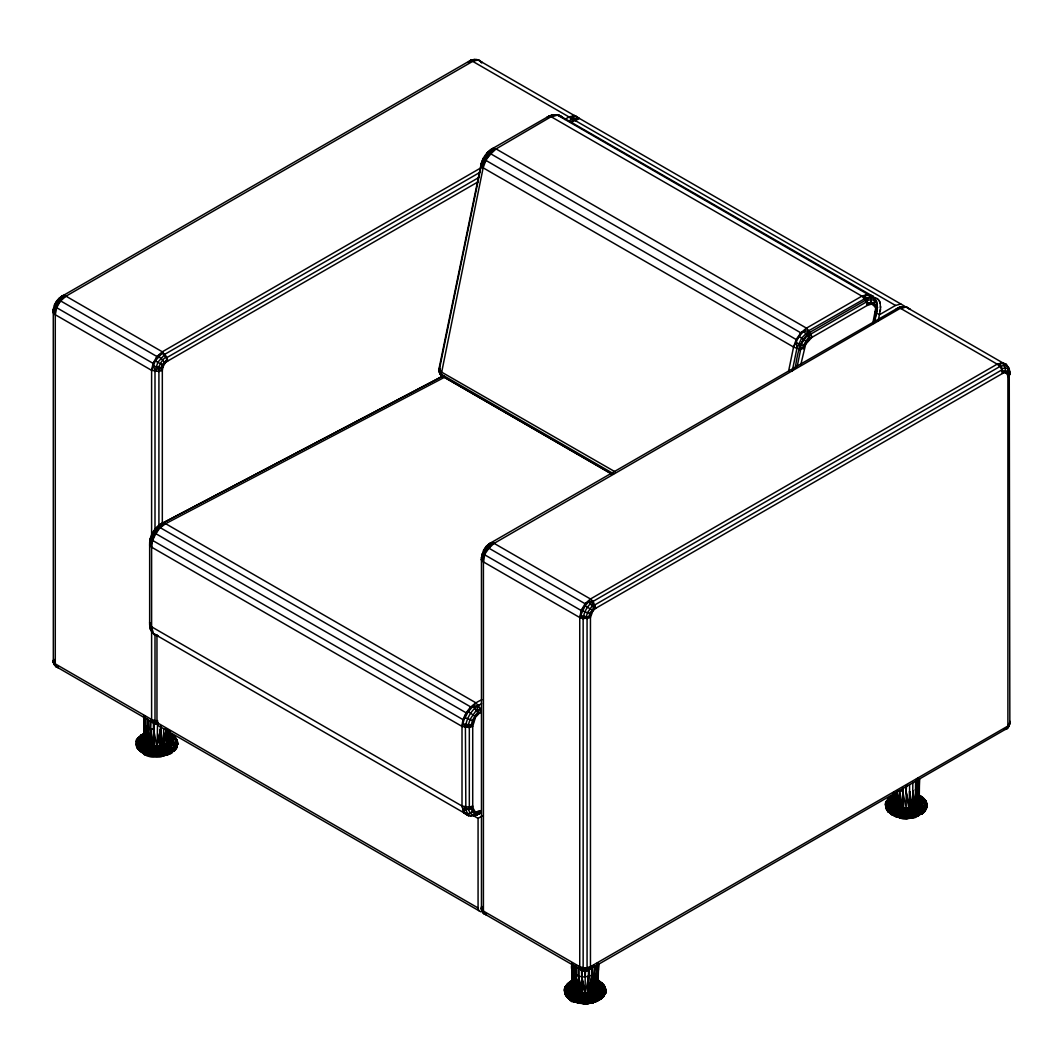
<?xml version="1.0" encoding="UTF-8"?>
<svg xmlns="http://www.w3.org/2000/svg" width="1063" height="1063" viewBox="0 0 1063 1063"><rect width="100%" height="100%" fill="white"/><g stroke="black" fill="none" stroke-linecap="round" stroke-linejoin="round"><path stroke-width="1.5" d="M443.497 375.691L162.891 522.969C155.264 526.491 150.069 534.609 149.657 542.954L149.657 624.858L151.61 631.223L154.188 634.531L158.294 636.338L154.188 634.531L151.61 631.223L151.61 547.179C150.308 538.117 155.955 529.719 162.785 524.311L165.602 523.674L444.733 377.166M578.71 997.825L585.102 998.556L585.208 970.293L585.182 976.897C578.113 977.402 569.502 972.672 571.841 964.393L572.2 985.786L570.791 988.218L568.413 988.909L569.675 992.59M909.583 784.76L909.556 808.332L910.526 812.85C917.661 812.982 927.627 804.571 920.066 798.18L922.578 805.409L915.482 811.561C907.151 816.198 882.237 811.003 892.309 798.18L889.824 805.422L892.468 808.039L896.92 811.561L910.526 812.85M157.55 723.292L156.992 751.368C164.858 752.67 179.474 744.764 170.864 736.38L173.349 743.608L166.253 749.747C157.922 754.385 133.034 749.216 143.08 736.38L140.595 743.622L143.253 746.239L147.717 749.76L160.247 751.182L163.383 750.637L171.502 743.662L171.502 739.17L169.362 736.911C176.817 751.714 144.528 755.487 141.937 741.429L143.943 737.084L142.508 736.925M893.292 794.247L893.385 803.734C898.992 811.76 916.253 811.866 919.468 801.754L919.017 799.775L922.325 801.037M914.552 811.893L912.838 808.385L909.569 791.337L909.556 808.332C903.696 809.063 894.608 808.066 893.199 801.077L891.884 802.844L889.492 803.535M880.443 309.519L880.217 303.407M922.325 806.033L920.027 804.983L918.751 803.03L919.123 779.431M462.006 726.388L466.152 712.835L468.371 711.612L474.816 716.183L475.201 718.256L472.716 726.388L469.328 727.517L462.006 726.388L151.61 547.179L149.657 545.213L150.441 539.353L155.703 528.258L160.3 527.7L470.696 706.908L472.743 706.576L474.762 708.303L477.938 712.595L477.925 714.695L472.464 720.528L471.215 725.006L469.328 727.517L469.328 807.162L468.597 809.541L470.098 813.129L472.876 815.055L476.583 815.042L480.011 813.341L480.728 810.67C475.639 810.338 473.54 817.102 468.371 815.733L463.8 812.717L462.006 806.02L462.006 726.388C462.618 714.482 470.936 704.105 481.871 699.799M880.602 307.871L880.616 306.29M893.119 793.809L893.638 803.03C898.567 807.853 906.274 808.837 912.705 807.588L912.825 782.341M919.442 779.059L918.964 795.948M144.103 733.962L144.156 741.934C149.763 749.986 167.037 750.066 170.239 739.941L169.841 732.606M161.324 751.036L160.314 745.801L160.726 726.202M140.276 741.735C143.399 743.422 145.073 734.772 144.063 738.599C144.382 746.093 154.467 747.369 160.354 746.532L160.5 726.149M594.376 996.935L589.42 998.237L588.809 996.217L588.689 968.38M572.452 984.311L572.558 988.417L573.847 990.224L581.753 992.988L588.45 992.988L588.543 968.406M918.007 810.351L915.323 805.674L916.08 779.445M148.647 750.093L150.494 745.801L145.046 741.456L144.302 717.419M597.805 982.77C601.844 984.843 603.173 990.596 599.572 993.746L597.512 992.364L596.303 989.494L596.768 964.845M598.097 963.942L597.672 988.404L598.934 990.371L601.246 991.42L600.542 992.603M576.133 964.925L573.847 990.224C580.066 995.287 590.151 995.274 596.37 990.224L597.778 987.221L598.097 963.065M901.876 812.85L902.832 808.332L912.705 807.588L915.389 806.392L915.615 781.106M165.336 750.079L163.476 745.788L163.675 728.687M169.748 732.035L169.522 741.217L166.665 746.146C159.41 749.88 145.897 749.88 143.253 740.552L144.422 737.35L144.156 741.934L140.847 744.233M591.932 967.609L591.746 993.772L593.446 997.267L599.572 993.746L599.001 994.277M920.664 808.358L918.605 806.976L917.382 804.133L917.754 779.498M144.103 717.591L144.422 741.243L145.79 742.333L145.392 716.249L145.724 743.05L153.617 746.545L153.59 721.192L153.643 745.801L152.673 751.049M581.727 968.38L581.767 992.988L580.77 998.223L573.289 995.725L568.984 991.407L571.283 990.371L572.558 988.417L573.648 964.845M588.344 998.37C581.66 996.842 580.783 1007.126 588.091 1003.472C600.529 1002.196 589.168 996.496 583.361 999.579C576.266 999.526 563.975 995.021 567.297 985.933C579.773 973.801 560.719 986.437 564.971 991.726M591.613 966.054L591.56 992.231L588.464 992.975L591.812 975.874L592.118 966.227M904.467 814.192C901.849 820.968 910.592 818.165 914.353 817.181C915.469 809.793 905.397 816.331 901.411 813.873C895.086 813.222 885.173 808.332 888.402 800.545C899.285 789.145 887.1 799.349 886.515 803.017M906.619 784.986L906.128 791.603L909.543 807.588L915.389 806.392L917.462 804.837L917.754 779.498M601.246 986.424L597.924 985.149C599.904 992.908 588.198 996.523 582.59 993.094L581.886 968.406M919.003 778.727L918.751 803.03L917.462 804.837L912.652 806.844M919.495 779.113L919.203 801.09L920.518 802.844L922.897 803.535M168.778 748.551L166.16 744.592L166.386 729.112M594.722 966.373L594.297 991.779L596.914 995.739M597.911 981.295L598.535 964.393L598.031 985.76L599.426 988.231L601.817 988.922L601.485 990.796M597.977 977.349L598.549 964.393M171.435 746.558L168.233 743.037L168.419 730.812M596.848 965.031L596.37 990.224L591.573 992.231L595.014 966.44M143.85 734.174C126.71 740.26 143.93 761.267 157.603 756.351C155.504 748.711 172.179 753.348 175.329 744.884L175.634 739.396L174.013 736.792L170.08 734.174L172.073 734.586L172.512 736.154M173.096 744.233C167.476 743.289 169.748 736.021 169.655 732.274M598.19 963.171L597.672 988.404L594.297 991.779L591.56 992.231L594.297 991.779L592.277 991.978L594.562 974.665L594.31 964.925M792.267 371.014L796.918 348.385L796.227 339.562L800.824 332.839L806.472 328.135L861.894 296.139L867.807 294.318L872.696 296.152L876.43 301.201L877.413 307.566L874.543 322.82M148.063 719.412L147.651 727.477L150.521 745.057C156.939 746.771 165.483 747.741 169.522 741.217L170.053 731.969M598.23 963.078L597.672 988.404L594.244 991.048L594.562 974.665L596.675 973.07L598.442 969.243M173.482 736.885C178.239 739.383 178.518 747.967 174.305 750.823C175.368 750.053 174.744 748.472 173.907 747.767C172.644 745.96 176.883 742.519 175.634 739.396L169.123 733.231M1006.953 728.726L1009.279 725.258L1009.85 721.445L1009.279 725.258L590.457 966.679L588.264 970.32L584.982 971.011L583.149 967.808L583.149 618.653C583.986 611.81 587.573 605.458 593.127 601.352L999.858 366.536L1004.415 365.366L1007.325 366.217L1009.451 370.788L1007.897 376.515L1007.179 373.844L1005.213 372.714L1005.279 367.904L1002.542 362.722L999.154 364.317L1002.25 368.662L1001.824 369.924L595.094 604.754L590.457 617.523L590.457 966.679L589.739 969.35L584.982 971.011L580.464 969.35L579.747 966.679L579.747 617.523L585.049 605.83L585.102 603.731L590.457 598.987L997.187 364.157L1002.542 362.722L1006.01 364.303L1009.239 368.688L1009.85 374.561L1007.897 376.515L1007.897 725.67L1006.953 728.726L1003.95 728.899L1005.638 729.205L1008.176 727.624L1009.85 723.717L1009.239 368.688L1006.01 364.303L1002.901 363.387L997.187 364.157L900.853 308.536L898.182 307.818L489.06 543.857L486.03 546.608L483.519 550.249L481.459 557.69L481.459 909.104L483.359 913.223L486.097 914.871L486.402 914.114L483.359 913.223L481.287 908.28L481.459 906.832L482.19 907.071M588.543 994.543L585.102 994.795L580.159 992.669L578.538 975.874L578.83 966.054M902.832 808.332L902.673 788.042L903.696 807.694L906.194 807.84L906.194 813.182L912.586 812.451L920.093 808.89L919.933 808.026L921.634 807.216L922.564 801.661L921.501 801.09L921.621 799.841L919.216 798.884L921.236 803.229C918.764 817.141 885.306 813.886 893.172 798.884L891.737 798.725M573.422 964.885L573.183 988.63L578.604 992.975L576.757 997.267M150.494 745.801L150.348 720.422L150.494 745.801L149.817 744.804L147.651 727.477L153.603 729.457L156.992 746.797L160.433 747.355M874.477 321.185L877.413 307.566L876.43 301.201L872.51 296.059L558.513 114.95L554.142 114.95L496.062 148.926L493.857 149.245L485.831 160.354L483.147 167.821L441.039 375.332L611.703 474.111M581.009 615.676L590.457 617.523L583.149 618.653L581.009 615.676L581.182 610.521L585.102 603.731L588.53 601.804L593.127 601.352L595.812 608.249L589.806 613.524L588.902 616.739L587.068 618.653L587.068 967.808L585.819 968.632L580.85 968.234L579.747 966.679L483.413 911.057L481.459 909.104M596.37 990.224L597.047 963.237M918.047 778.103L918.126 803.243L916.944 804.532L915.522 789.357L917.382 804.133L915.389 806.392L913.383 806.591L912.772 790.566L915.323 805.674M581.434 968.606L581.74 976.645L585.115 993.241L588.464 993.719L587.613 993.094L588.982 968.592M162.134 752.019C167.635 762.862 140.462 752.657 157.55 752.445M800.745 364.901L805.674 344.266L811.826 337.409L811.109 333.902L806.472 328.135L496.062 148.926L493.391 148.209C486.734 151.504 481.566 158.626 481.167 166.094L439.311 369.725L439.843 373.618L442.354 376.222L612.062 474.045M568.745 987.022L566.566 988.59L566.433 991.394C573.356 1004.787 606.867 1003.18 603.106 985.242C587.786 970.984 612.301 989.347 604.541 994.157M906.114 786.66L906.208 807.84L902.7 791.337L899.497 790.566L899.71 807.588L897.85 811.893M566.566 988.922L566.433 991.394L564.785 993.4L565.901 994.862M887.671 803.535L887.539 806.006C893.877 822.563 940.941 813.142 919.216 795.257C921.528 796.639 928.663 801.077 926.272 805.608M919.003 792.015L918.95 781.956M583.361 1003.286L575.827 1001.904L578.617 1002.954L578.817 998.994M909.104 814.112C913.356 821.367 894.887 820.065 899.923 813.607M597.991 971.223L597.047 988.617L596.675 973.07M601.499 987.049L605.166 988.377C603.625 1002.13 584.119 1002.901 573.781 999.087C568.678 998.542 561.091 988.643 567.297 985.933L571.243 983.554M566.566 988.59C560.174 992.497 573.329 1001.346 578.152 1000.987C587.64 1003.047 605.817 1000.801 605.166 988.377M605.365 993.56L605.751 989.175L605.578 993.134L601.02 999.22L600.223 999.34L604.209 995.553L602.123 993.174L598.217 996.496L592.463 998.755M920.864 813.806C927.747 812.757 929.155 800.638 922.272 798.18L919.322 795.961L922.272 798.18L924.664 802.525L926.272 802.977C924.73 816.743 905.224 817.513 894.887 813.7C889.784 813.155 882.197 803.256 888.402 800.545L887.087 803.256L887.539 806.006L885.891 808.013L888.11 809.581M889.16 812.198L887.738 811.308L889.16 808.611L887.539 806.006L887.671 803.203C881.28 807.109 894.435 815.959 899.258 815.6C908.745 817.66 926.923 815.414 926.272 802.977M925.102 808.903C929.128 806.312 925.315 798.233 921.116 797.13M158.918 525.361L158.918 371.465L162.426 364.742L167.662 361.075L166.944 357.567L162.32 351.8L65.986 296.178L63.302 295.461C56.91 298.49 52.645 305.692 53.323 312.761L55.276 314.728L151.61 370.336L158.918 371.465L162.32 370.336L163.038 366.828L166.838 359.653L164.991 354.178L162.32 353.089L156.965 356.543L153.045 363.333L151.61 370.336L151.61 535.818M163.476 745.788L161.921 745.482L160.473 729.457L156.992 746.053L163.476 745.788L160.473 729.457L159.503 745.907L163.622 746.585M169.549 735.025L169.735 731.782M595.851 989.919L594.562 974.665L585.182 976.897L585.593 970.28M153.617 746.545L152.049 745.495L150.401 728.687L150.933 720.568M894.395 810.365L897.013 806.392L896.787 790.992M142.522 746.558L145.724 743.05L147.85 743.874L147.558 719.186L147.797 744.605L145.179 748.551M481.459 557.69L482.615 553.584L481.459 559.949L483.413 561.902L579.747 617.523L583.149 618.653M872.683 323.936L876.656 303.3L874.477 300.497L871.182 299.527L867.195 300.523L866.531 301.905L811.109 333.902L805.9 341.117L805.674 344.266L800.771 349.009L797.117 366.788M903.696 807.694L897.013 806.392L895.298 792.653M154.095 722.893L154.467 745.907L156.992 746.797L153.643 745.801L150.401 728.687M489.485 543.778L491.451 542.648L494.122 543.366L590.457 598.987L588.53 601.804L593.739 607.823L595.812 608.249L1002.542 373.432L1002.25 368.662L1005.279 367.904L1007.79 368.648L1007.179 373.844L1008.694 372.98L1009.85 374.561L1009.451 370.788M151.61 547.179C151.796 538.17 157.457 531.048 162.785 524.311L162.891 522.969L165.602 523.674L475.998 702.882L480.516 708.715L481.114 712.276L474.816 716.183L472.464 720.528L473.367 722.362L471.215 725.006L463.309 723.956L463.096 719.691L465.076 717.671L470.696 706.908M578.431 1003.073L573.582 1001.492L574.684 997.772M899.537 817.686L894.674 816.105L895.79 812.384M149.657 542.954L150.986 537.626L149.657 545.213L151.61 540.496L152.687 540.482L463.096 719.691M144.262 733.776L139.054 738.971L138.961 745.548C147.744 755.567 167.13 755.62 175.329 744.884L176.87 747.409L174.305 750.823M158.958 756.205L167.223 754.916L166.399 750.956M575.827 996.921L573.289 995.725L575.973 991.048L575.402 966.44M571.216 994.264L570.645 993.719L574.365 989.919L575.787 974.665L578.604 992.975L577.927 991.978L575.787 974.665L578.644 992.244L581.74 993.732L578.644 992.244L578.485 967.609M894.754 792.666L894.94 804.837L891.737 808.358M919.92 796.891L919.216 795.257L923.176 797.808L919.92 795.935L923.362 798.18L923.176 799.655M591.812 975.874L590.045 992.669L591.599 992.975L588.45 992.988M487.332 154.839L486.788 153.178L492.089 148.966L493.857 149.245L493.391 148.209M599.758 995.486L601.485 998.595L592.702 1002.701L597.672 1001.054L596.463 997.386M890.063 806.033C896.096 804.93 893.079 797.064 893.292 793.131M918.777 815.666L911.004 817.58C917.621 819.918 922.936 809.687 913.569 813.354M598.363 985.68C599.625 996.908 582.683 997.253 575.721 992.55L572.558 988.417L572.186 963.078M897.013 806.392L893.638 803.03L893.478 792.48M583.202 1003.671L588.251 1003.578L587.998 999.499M574.684 1001.479C567.39 1003.778 568.705 991.659 574.352 998.117L578.617 999.379L588.091 999.898L596.821 997.719L602.655 993.374C604.913 988.829 602.801 983.474 598.217 981.348C600.542 982.371 605.485 984.338 604.395 987.686M887.658 810.843L892.295 814.324L891.445 814.51L890.648 812.823L892.295 810.617L899.723 813.992L909.197 814.51L913.808 813.74L917.927 812.331L922.272 808.89L924.119 806.312L924.664 802.525M54.014 664.335L56.525 666.939L53.402 662.847L53.801 659.312L53.15 661.106L54.014 664.335L56.525 666.939L57.96 667.684L58.266 666.939M877.413 307.566L874.995 312.602L876.869 311.499L877.281 305.958M588.264 970.32L582.856 970.811L484.13 913.728L483.413 911.057L483.413 561.902L485.299 551.431L488.409 546.914L492.156 543.525L494.122 543.366L902.779 306.875L906.274 306.862L910.127 309.373L906.274 306.862L900.746 306.715L898.182 307.818L906.208 307.114L1006.462 364.981L1009.85 372.302M602.256 984.524L602.256 983.567L597.751 980.697M166.213 729.045L164.154 744.791L160.34 745.788M141.047 735.158L140.754 737.257M922.126 813.833L922.418 811.72L920.864 810.099M566.433 994.981C569.821 1001.027 564.068 994.702 568.585 993.785L570.751 996.297L569.05 994.277M565.184 986.956C563.151 988.949 572.851 978.013 566.738 985.906L565.981 988.643L568.054 993.998L567.19 991.699L568.732 990.782M139.519 749.07L137.379 747.661L139.519 745.362L144.316 750.093L152.913 752.192M602.123 996.881L604.209 995.553M924.265 811.507L925.235 809.661L923.229 807.787M926.458 808.172L926.856 803.787M141.844 735.038L138.07 740.074L138.961 745.548L138.509 742.745L136.316 744.233L137.672 748.525M480.914 812.823L474.762 815.879L470.63 815.892L467.521 813.753L465.846 809.74L465.408 727.517C466.498 717.605 472.397 708.011 481.579 703.733M136.702 742.665L138.137 737.961L139.944 737.483L136.476 741.243M177.76 743.967L177.096 745.269M886.064 806.339L885.705 804.093M875.008 301.002L875.261 299.46L875.713 301.972M880.164 311.22L880.443 309.519L878.118 321.212M163.436 745.043L166.147 729.072L163.436 745.043L168.459 743.781L166.599 745.987M169.881 732.115L169.455 740.512L168.233 743.037L164.154 744.791L166.16 744.592L166.665 746.146L168.858 744.499L170.691 740.539L169.522 737.337L170.691 740.539L173.668 741.735M893.531 798.938L893.638 803.03L893.226 793.702M918.126 803.243L919.11 800.412L918.95 785.916L917.621 787.763L918.751 803.03L917.382 804.12M806.472 328.135L796.227 339.562L485.831 160.354L483.479 157.962L481.3 163.277L438.979 368.927L439.218 372.143L441.039 375.332M583.534 616.487L587.068 618.653L586.298 616.859L587.427 612.806L592.383 605.644L593.127 601.352L590.457 598.987M876.869 311.499L876.537 309.081L873.613 305.36L874.477 300.497L872.696 296.152L867.807 294.318L557.411 115.11L551.484 116.93L548.814 116.212L490.761 149.577L486.695 154.042M904.467 817.899L899.378 817.646M151.61 630.133L151.61 719.492L152.328 722.162L156.846 723.823L154.72 723.624L55.994 666.554L55.276 663.87L55.276 314.728L56.711 307.712L63.302 295.461L60.458 297.481L54.426 305.068L56.711 307.712L153.045 363.333L154.999 371.465L154.999 530.331M579.747 617.523L581.182 610.521L588.53 601.804M788.573 371.266L793.556 347.03L796.227 339.562M795.244 367.931C797.423 355.055 799.256 338.672 811.826 331.231L867.249 299.235C871.687 295.859 879.3 297.295 880.217 303.407M156.979 746.053L160.473 729.457M588.61 976.645L585.102 993.985L581.753 992.988L578.538 975.874L578.325 966.227M56.246 303.912L56.538 301.161L58.611 301.892L60.631 300.922L65.986 296.178L472.716 61.362L478.071 59.927L481.991 62.185L481.632 63.009L479.572 60.365L476.463 59.448L470.816 60.179L468.198 62.544L470.816 60.179L478.071 59.927L579.056 118.245L574.405 115.535L569.05 116.97L564.732 119.468M793.556 347.03L800.824 332.839L803.814 331.497L809.023 337.516L808.438 340.226L805.9 341.117L803.548 345.448L804.066 348.744L796.918 348.385L793.556 347.03L483.147 167.821L481.167 166.094L482.071 162.559M143.718 738.506L142.655 741.057C146.176 751.979 161.789 750.372 170 745.761L164.499 748.937L172.405 745.415L173.349 739.861L170.213 738.493M598.11 986.464L597.778 987.221L598.031 985.76L597.672 988.404L598.376 987.128M893.797 798.725C886.303 812.996 918.166 816.092 920.518 802.844L920.027 800.718M169.974 739.277L169.522 741.217L168.831 730.759M893.385 803.734L893.385 799.775L892.482 802.352C895.697 813.195 916.705 813.208 919.92 802.352L919.442 800.306M918.751 803.03L918.857 798.951M568.413 988.909L570.658 984.086L572.718 984.086C564.426 999.207 601.419 1001.625 598.934 986.079M575.721 992.55L572.293 989.122L572.306 985.149L571.867 985.667C569.768 992.895 579.574 995.805 585.102 995.659M551.484 116.93L861.894 296.139L864.099 296.178L867.807 294.318L870.318 296.976L871.182 299.527L870.796 304.31L867.249 305.413L811.826 337.409L809.023 337.516M152.687 540.482L154.188 534.224L155.743 533.626L158.081 528.563M798.898 350.126L799.323 348.398M906.274 306.862L900.853 308.536M175.501 742.08L177.096 742.652C173.654 759.407 131.015 757.64 138.469 737.656M177.096 742.652L177.468 743.037C171.967 758.61 143.053 758.597 136.542 743.781C133.088 757.029 178.119 759.527 170.08 749.309M176.657 747.821L177.468 743.037M566.207 985.999L565.901 991.646L569.994 997.16M885.399 805.01C884.017 801.422 893.452 794.26 887.831 800.519L887.087 803.256M571.841 987.128L572.558 984.524L572.558 988.417M55.276 314.728L54.572 311.751C56.047 305.44 59.262 298.145 65.986 296.178M796.918 348.385L801.701 337.994L809.142 330.513L865.867 298.078L867.913 303.141L867.249 305.413L865.867 298.078L864.099 296.178L868.803 295.009L872.696 296.152M796.16 342.605L798.592 343.748L800.771 349.009C799.881 341.343 808.265 337.582 809.142 330.513L803.814 331.497M61.348 296.59L58.97 299.075L61.348 296.59L470.045 60.644L478.071 59.927M151.61 370.336L156.965 356.543L162.32 351.8L481.38 167.595M56.711 307.712L53.323 312.761L53.283 309.12L53.323 661.917L55.276 663.87L151.61 719.492L152.328 722.162L154.72 723.624L158.374 723.823M579.747 966.679L585.819 968.632L587.135 970.32L590.457 966.679L588.331 967.915L580.85 968.234L580.464 969.35L582.856 970.811M439.63 368.595L438.979 370.389L439.843 373.618L442.354 376.222L444.082 376.222M484.13 913.728L481.539 910.034L481.938 906.487M799.854 346.671L802.18 341.529M148.541 751.275L147.651 755.075L152.487 756.072M175.236 739.144L175.435 737.682L174.013 736.792M465.846 724.753L469.328 727.517L468.597 725.125C469.235 717.113 476.53 712.555 478.642 705.274L472.743 706.576L468.371 711.612M479.745 172.458L164.991 354.178L157.816 362.31L154.999 371.465C159.942 367.678 160.287 360.583 165.788 357.221L166.944 357.567L478.828 177.508M483.147 167.821L482.695 165.416L485.26 159.144L489.166 153.497L493.857 149.245M483.413 561.902L483.24 556.441L492.156 543.525L490.388 543.246L486.03 546.608L482.071 555.298L481.459 559.949L485.299 551.431L494.122 543.366M143.704 739.954L143.97 739.303L145.046 741.456L144.156 741.934L143.253 740.552M579.056 118.245L574.405 115.535L572.93 116.438L571.721 119.348L568.851 121.009M925.501 802.299L926.856 804.744M166.705 751.315L157.563 752.843L148.275 751.647C143.106 745.721 140.436 756.63 148.036 755.315M918.857 801.847L919.203 801.09M158.945 756.032C165.15 756.936 182.69 749.03 162.772 755.129M138.416 741.735L137.924 742.838L139.054 738.971M567.297 985.933L565.981 988.643L567.19 986.158M582.431 970.479L584.584 970.811L585.102 969.762M136.409 741.708L137.938 738.36L141.419 735.025M138.908 737.47C131.055 759.128 183.593 758.823 174.917 737.004L177.202 740.499L177.694 744.445C178.092 739.37 174.438 735.742 169.429 733.271M488.342 545.279L490.388 543.246M605.578 992.164C599.027 1004.548 580.597 1004.136 569.489 998.728M603.598 996.709L605.658 992.656M926.684 806.777C920.133 819.161 901.703 818.749 890.595 813.341M924.704 811.321L926.763 807.269M138.137 737.961C132.197 740.791 140.21 753.667 140.901 750.797L144.316 753.667L148.541 754.982M564.599 989.48L565.091 994.29M57.203 301.241L53.429 310.436L54.572 311.751M484.848 554.899L581.182 610.521L589.806 613.524L593.739 607.823M151.61 631.223L149.657 624.858L151.61 626.811L462.006 806.02L463.309 809.235L465.846 809.74L471.215 808.677L472.716 806.02L472.716 726.388L471.215 725.006M169.442 740.512L167.715 742.731L166.546 729.005M613.643 473.806L441.198 374.242L439.218 370.176L439.63 367.825L439.311 369.725L441.198 374.242L442.128 376.209L443.922 376.98M602.123 993.174L603.997 990.716L604.143 987.952L600.927 982.783L597.366 980.897M800.824 332.839L490.415 153.63L487.651 152.992L483.957 158.334L481.167 166.094L482.695 165.416L485.831 160.354M474.816 716.183L480.516 708.715L476.583 710.403M803.163 339.908L804.226 338.34M920.027 804.983L921.236 803.229M153.045 363.333L162.32 353.089L162.32 351.8M153.404 366.017L161.111 367.957L163.038 366.828L162.426 364.742L166.838 359.653M154.188 534.224L152.873 533.413L156.567 528.059L161.018 524.032L162.785 524.311M485.299 551.431L483.984 550.621L486.894 546.409L488.409 546.914L488.767 548.109L585.102 603.731M1005.213 729.484L1009.186 726.162L1007.897 725.67L1007.179 728.341L587.773 970.479L584.584 970.811M571.402 984.258C561.224 1002.568 608.979 1002.595 598.841 984.272L598.137 984.272C607.77 1001.665 562.433 1001.638 572.093 984.258M137.672 746.678C146.229 758.424 168.167 757.972 176.87 746.452M568.16 983.395L565.117 987.421L567.257 984.205L571.19 981.136M565.184 987.912L571.575 981.176M888.867 798.154L886.29 802.525L889.744 797.981M889.266 797.994C884.602 801.994 887.007 808.412 891.1 811.773M480.728 810.67L474.762 815.879L480.011 813.341L474.816 813.328L472.464 811.707L471.215 808.677L469.328 807.162L462.006 806.02M469.328 807.162L472.716 806.02L473.792 810.033C471.826 813.195 467.029 814.936 463.8 812.717L463.309 809.235L465.408 807.162L468.597 809.541M55.98 306.729L60.631 300.922L156.965 356.543L158.573 356.49L162.759 359.972L164.991 363.44M588.902 616.739L591.174 614.015L589.806 613.524M490.043 150.999L492.089 148.966M569.702 985.215L570.658 984.086M166.107 743.861L168.911 741.429L168.645 730.547M176.87 747.409L171.674 752.086L162.745 754.61M472.743 706.576L475.998 702.882M485.26 159.144L496.062 148.926M174.81 749.202L176.95 746.944L174.877 749.707L171.621 751.581M566.738 985.906L569.05 983.567M140.582 736.739C134.443 742.745 141.259 734.467 144.209 734.095M600.648 999.34L604.129 996.018M922.139 813.155L923.76 811.561M925.315 810.165C917.621 818.537 904.799 818.324 894.554 815.773C902.367 818.576 911.217 818.497 918.924 815.334M921.754 813.952L925.235 810.617M565.755 986.225C563.244 989.719 564.573 994.277 567.15 997.373M886.861 800.838C884.748 803.987 890.581 794.938 892.295 795.749M155.61 529.108L159.676 524.644L441.451 376.873M142.309 735.171L139.399 737.416L140.901 736.38M160.3 527.7L165.602 523.674M174.611 750.544L166.984 754.982M567.19 984.657L570.379 982.278M892.681 795.788C890.395 796.466 885.612 801.808 890.488 798.193M917.462 804.837L919.017 803.734M892.947 800.306L890.063 801.037M571.867 985.667L568.997 986.411M601.166 997.984L602.655 996.948M161.018 524.032L162.891 522.969M1000.921 366.23L1002.542 373.432L1007.379 371.279L1008.694 372.98M55.994 666.554L54.519 664.362L55.276 663.87M482.655 911.536L483.413 911.057L480.742 911.775L157.683 725.258L156.965 722.574L156.965 634.638M463.8 812.717L468.69 815.547L465.076 813.474L463.309 809.235M570.379 122.378L579.747 118.631L904.772 306.277M478.111 181.839L167.662 361.075L166.944 357.567M140.754 735.41L144.608 733.085M140.582 735.769L144.249 733.656M900.853 304.018L895.498 305.453L879.446 314.728L876.576 313.067M480.011 813.341L474.071 815.414M473.766 815.879L478.071 818.364L482.363 815.879M601.552 998.144C592.184 1004.15 579.308 1004.203 569.542 999.18M922.591 813.208L913.569 817.062M597.672 1001.054L592.702 1002.701L601.313 998.968M913.808 817.314L922.418 813.567M143.239 737.084L140.595 739.861L141.552 745.429L143.253 746.239L143.106 747.103L150.601 750.637L156.992 751.368M892.468 798.884L889.824 801.661L890.767 807.229L892.468 808.039L892.309 808.903L899.816 812.451L906.194 813.182M896.215 308.961L900.746 306.715L902.779 306.875M917.568 811.999L921.329 810.365L925.102 805.329L925.248 802.565L923.654 799.908M166.227 744.897L168.459 743.781M557.411 115.11L562.101 116.85L558.513 114.95L552.109 114.804L546.86 117.342L548.946 117.368M162.134 755.727L170.08 753.016M171.462 752.896L166.399 754.664M548.814 116.212L554.142 114.95L548.814 116.212L550.302 115.641M472.264 60.179L474.311 59.302L477.221 60.166M807.667 335.337L811.109 333.902M59.369 297.906L62.092 297.866M143.146 738.918L140.847 739.237M904.002 306.702L898.182 307.818M170.877 734.666L176.684 740.021M564.865 993.865C566.287 996.828 568.864 999.831 571.987 1000.203M597.818 1000.721L588.344 1003.087L578.152 1002.847L589.899 1002.967L587.998 1003.206M587.068 967.808L590.457 966.679L586.284 969.735L583.839 970.227L581.554 969.908L580.85 968.234M592.383 605.644L595.094 604.754M906.194 810.272L909.636 809.156M167.516 753.415L174.81 750.172L170.492 753.189L171.209 753.135M585.819 968.632L588.331 967.915L589.739 969.35M591.48 997.825L593.446 997.267M921.541 797.516L918.472 795.509M167.516 754.371C159.623 756.843 150.787 756.577 143.253 753.056M162.307 755.992L167.409 754.717M865.867 298.078L870.318 296.976L873.999 298.065M861.894 296.139L867.913 303.141L871.275 302.304L874.052 303.128L875.885 305.493L876.537 309.081M999.154 364.317L1002.967 371.293L1007.379 371.279M894.887 816.318L901.411 817.58M598.841 984.272L599.585 984.099M919.92 798.884L920.651 798.712M154.095 532.869L152.873 533.413M170 737.071L171.435 736.911M158.135 722.548L155.703 723.039L154.999 720.621L154.999 634.571M154.72 723.624L152.713 721.046L157.616 720.621M174.77 748.432L175.86 748.365M914.353 817.181L909.41 818.005L899.258 817.46L904.254 817.792M588.184 1003.605L593.247 1002.568M143.638 753.627L144.701 753.481L142.522 752.205M569.05 116.97L576.425 116.425L577.834 118.392L571.721 119.348L569.05 116.97L472.716 61.362L470.045 60.644M1007.286 727.73L1008.176 727.624L1007.897 725.67L1009.531 723.558M477.938 712.595L481.114 712.276M600.542 985.228L604.063 985.521L605.83 989.64M157.563 756.418L162.679 755.886M585.102 998.556L589.42 998.237M173.11 739.237L170.691 737.084M583.175 1003.499L588.317 1003.406M150.135 747.422L153.55 747.355M912.838 808.385L908.719 807.707L906.128 791.603M440.348 371.412L615.171 471.839M867.913 303.141L875.885 305.493M556.255 114.791L558.513 114.95M581.674 994.543L585.102 994.795M578.617 1002.954L573.582 1001.492L583.149 1003.18M578.272 1003.034L583.255 1003.698M593.127 610.627L585.049 605.83M580.77 998.223L581.846 998.37M873.759 297.427L874.915 297.6M588.464 993.719L585.115 993.241L581.74 976.645M154.281 723.292L156.447 723.624M912.705 807.588L911.137 807.282L909.569 791.337M580.305 1002.967L583.308 1003.565M924.518 805.209L926.458 806.312M603.412 990.596L605.365 991.699M147.651 755.075L152.793 756.165L149.75 755.248M152.713 721.046L157.683 721.445L151.61 719.492M899.178 817.128L894.674 816.105L899.723 817.567M899.258 815.6L904.254 816.822M578.152 1000.987L583.149 1002.21M143.638 751.01L148.036 752.112M899.923 817.314L890.648 813.78M174.77 744.725L176.086 742.147L175.063 739.41M136.542 745.628L137.924 746.425M894.515 815.321L899.152 816.69M573.409 1000.721L578.046 1002.077M573.449 1001.16L578.073 1002.515M803.548 345.448L798.592 343.748M472.464 720.528L465.076 717.671M143.399 753.401L148.275 755.222L147.691 754.717M574.352 120.398L571.721 119.348L573.023 121.607M894.674 814.258L899.178 816.171L890.648 812.823L885.971 807.521M573.582 999.645L578.073 1001.559L569.542 998.21L566.632 995.739M897.026 790.938L899.736 806.844L895.006 804.12L893.877 791.988M899.736 806.844L895.006 804.106M599.001 983.567L602.548 985.295M890.821 814.152L895.152 816.397M169.256 733.218L172.352 734.839M169.96 734.32L172.578 735.649M569.715 999.539L574.352 1001.705L571.19 999.712M162.426 364.742L155.45 360.995M471.215 808.677L477.938 813.315M919.973 796.373L923.362 798.18M598.429 980.737L602.256 983.567M140.303 751.448L139.811 749.84L141.631 747.754L144.701 749.774M574.405 120.066L895.498 305.453M155.743 533.626L466.152 712.835M151.61 626.811L153.404 633.508L468.69 815.547M156.965 722.574L478.071 907.975L478.788 910.646M598.814 981.322L602.07 983.195L598.11 980.644M153.404 633.508L158.294 636.338M1002.967 371.293L1005.213 372.714M893.345 814.989L895.458 816.318L893.093 814.816M799.442 336.533L805.9 341.117M598.868 981.76L604.608 986.238M139.811 750.797L143.943 753.72M484.662 914.127L482.15 911.523L481.287 908.28M893.093 811.109L895.458 812.73M571.987 996.496L574.352 998.117M919.535 795.35L925.793 801.316M574.365 989.919L575.973 991.048L575.694 966.373M876.975 298.464L878.636 299.992M575.907 991.779L578.471 993.772M483.984 550.621L484.13 552.229M921.103 797.303L924.93 800.917M888.681 808.943C897.903 819.174 928.584 817.567 924.717 799.934M891.445 814.51L887.738 811.308M567.576 994.33C576.797 1004.562 607.478 1002.954 603.611 985.321M566.552 996.23L569.848 999.114M566.632 996.695L570.339 999.898M172.512 735.197L175.435 737.682M441.291 371.452L438.979 368.927M997.187 364.157L999.858 366.536M569.994 999.778L564.865 992.908M162.32 353.089L165.788 357.221M137.459 748.126L139.745 750.345L137.379 747.661M482.695 165.416L481.3 163.277M483.24 556.441L481.858 554.301M151.61 540.496L150.228 538.356M569.05 997.984L568.585 997.493L570.751 999.871M889.691 812.105L891.857 814.484M922.87 797.542L925.501 800.452M601.764 982.93L604.395 985.839M137.459 747.169L141.14 751.594M140.688 751.581L137.366 746.266M890.143 808.89L891.857 810.896L889.16 808.611L888.296 806.299M572.93 116.438L575.668 120.916M491.451 542.648L492.156 543.525M147.611 745.389L145.724 743.05L145.538 725.883L143.771 722.056L143.718 715.426M150.441 629.482L149.657 622.599L150.441 629.482L154.188 634.531M871.275 302.304L873.613 305.36M893.797 806.976L895.578 809.368M923.428 798.632L924.956 800.758M602.322 984.019L603.85 986.145M1006.01 364.303L1006.462 364.981M885.891 808.013L888.256 811.986M887.937 811.694L885.971 808.478L885.479 804.532M174.491 736.832L176.617 740.526M893.717 802.313L894.262 803.243L893.664 792.214M143.85 749.309L144.316 750.093M463.309 723.956L465.408 727.517M139.054 744.512L141.14 748.007L140.901 747.09M872.51 296.059L874.384 299.766M161.111 367.957L162.32 370.336L162.32 524.232M53.323 661.917L54.519 664.362M879.287 300.988L879.819 302.144M143.97 739.303L144.502 740.526L143.651 715.585M53.15 661.106L53.602 662.196M893.717 802.313L893.279 800.386L893.638 803.03M925.169 800.133L926.923 804.253M604.063 985.521L605.751 990.131M136.316 744.233L138.004 748.844M473.792 810.033L474.816 813.328M482.602 909.968L483.306 912.306M604.608 987.195L605.219 989.467M864.099 296.178L864.564 298.517M902.859 807.588L899.497 790.566L901.265 807.282M578.538 975.874L581.767 992.988M169.642 737.124L169.894 738.572M176.631 739.742L177.468 744.897M896.959 790.925L899.032 806.591M145.538 725.883L147.837 743.874M876.483 307.167L876.802 309.851M166.612 729.125L168.153 742.306M158.586 367.665L158.918 371.465M144.223 724.036L145.79 742.333M584.823 970.28L585.182 976.897M894.86 792.334L895.458 804.532M926.63 805.196L926.684 807.747M605.525 990.596L605.578 993.134M572.412 970.572L572.306 964.008L572.638 987.7L572.226 963.171M573.688 973.07L573.927 989.507L573.568 965.045M571.854 964.393L572.2 985.786L572.319 963.065M472.716 60.378L472.716 61.362M478.071 818.364L478.071 907.975M144.422 737.35L144.063 738.599L144.422 737.35M170.705 746.226L164.911 749.574L170.851 747.09L170.705 746.226"/></g></svg>
